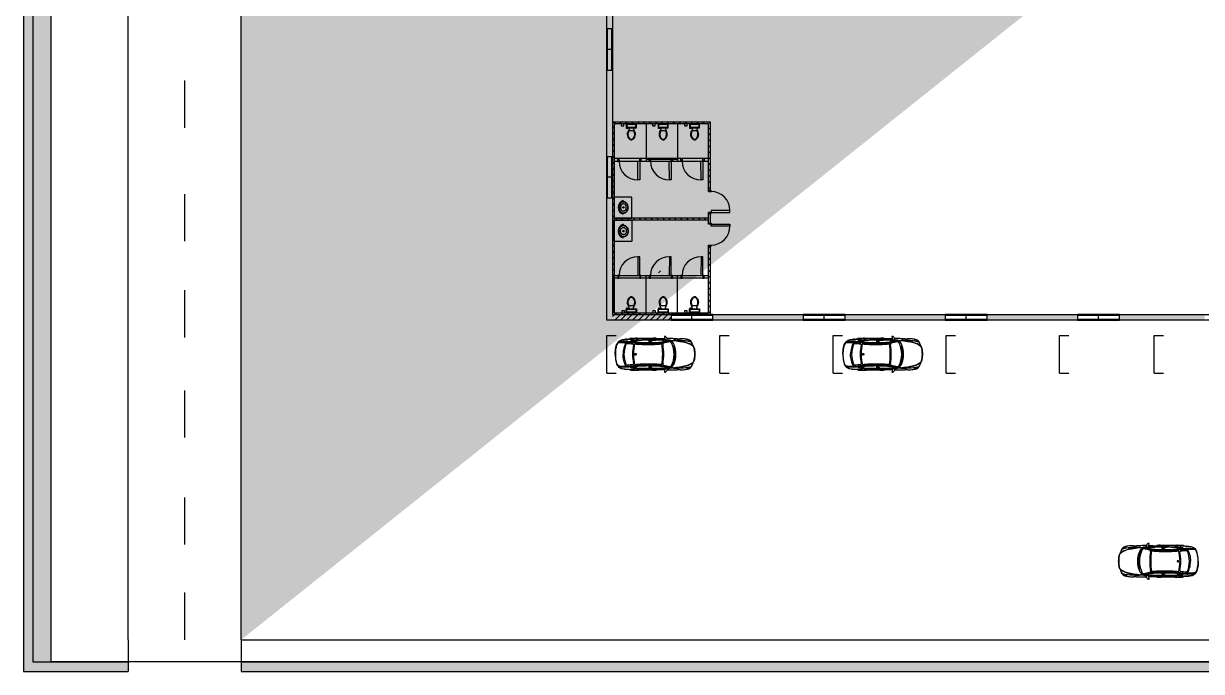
# Model space of a CAD drawing. Header units: millimetres. Extents: x -17739 to 130674, y -21116 to 94884.
# Drawn here: x -17739 to 44710, y -21116 to 13214 of the extents above; entities that cross this region are included whole.
import ezdxf

# ---------------------------------------------------------------- set-up
doc = ezdxf.new("R2010")
doc.units = ezdxf.units.MM
for name, color, linetype in [('Doors', 7, 'Continuous'), ('Hatches', 141, 'Continuous'), ('Windows', 150, 'Continuous')]:
    doc.layers.add(name, color=color, linetype=linetype)

# ---------------------------------------------------------------- blocks, each defined once
blk = doc.blocks.new('Window1')
at = {"layer": 'Windows'}
for p, q in [((0.665, 0.379), (-1.558, 0.379)), ((-1.558, 0.379), (-1.558, 0.079)), ((0.665, 0.329), (-1.558, 0.329)), ((-1.558, 0.129), (0.665, 0.129)), ((-1.558, 0.079), (0.665, 0.079)), ((-0.447, 0.079), (-0.447, 0.379)), ((0.665, 0.079), (0.665, 0.379))]:
    blk.add_line(p, q, dxfattribs=at)
blk = doc.blocks.new('car.dwg')
for p, q in [((16029, -3274), (15892, -3285)), ((16029, -3268), (16049, -3268)), ((16029, -3268), (16029, -3274)), ((16046, -3262), (16049, -3268)), ((16287, -3154), (16288, -3158)), ((16970, -3239), (16732, -3239)), ((16970, -3239), (16974, -3229)), ((16970, -3239), (17256, -3239)), ((17050, -3165), (17055, -3167)), ((17055, -3167), (17122, -3167)), ((17056, -3248), (17055, -3239)), ((17106, -3139), (17105, -3146)), ((17105, -3146), (17106, -3167)), ((17106, -3167), (17105, -3179)), ((17294, -3166), (17250, -3167)), ((17782, -3296), (17794, -3257)), ((17794, -3257), (17798, -3249)), ((17798, -3249), (17801, -3244)), ((17801, -3244), (17800, -3238)), ((17801, -3244), (17803, -3250)), ((17897, -3241), (17900, -3247)), ((17900, -3247), (18032, -3253)), ((17900, -3247), (17908, -3264)), ((17908, -3264), (17903, -3269)), ((16180, -3343), (16197, -3356)), ((16875, -3388), (16880, -3375)), ((17585, -3418), (17584, -3411)), ((18252, -3588), (18257, -3585)), ((18257, -3585), (18266, -3585)), ((18220, -4511), (18201, -4571)), ((18201, -4571), (18213, -4575)), ((18213, -4575), (18231, -4514)), ((18223, -4511), (18220, -4511)), ((18229, -4493), (18223, -4511)), ((18229, -4512), (18223, -4511)), ((18233, -4496), (18229, -4512)), ((18231, -4514), (18229, -4512)), ((18263, -4294), (18268, -4294)), ((18268, -4294), (18278, -4298)), ((18288, -4254), (18281, -4255)), ((18297, -4254), (18288, -4254)), ((16029, -4786), (15892, -4775)), ((16029, -4792), (16029, -4786)), ((16029, -4792), (16049, -4792)), ((16046, -4798), (16049, -4792)), ((16180, -4717), (16197, -4704)), ((16287, -4906), (16288, -4902)), ((16970, -4821), (16732, -4821)), ((16875, -4672), (16880, -4685)), ((16970, -4821), (16974, -4831)), ((16970, -4821), (17256, -4821)), ((17050, -4895), (17055, -4893)), ((17056, -4812), (17055, -4821)), ((17055, -4893), (17122, -4893)), ((17106, -4893), (17105, -4881)), ((17105, -4915), (17106, -4893)), ((17106, -4922), (17105, -4915)), ((17294, -4895), (17250, -4893)), ((17585, -4642), (17584, -4649)), ((17782, -4764), (17794, -4803)), ((17794, -4803), (17798, -4812)), ((17798, -4812), (17801, -4817)), ((17801, -4817), (17800, -4822)), ((17801, -4817), (17803, -4810)), ((17897, -4819), (17900, -4813)), ((17900, -4813), (17908, -4796)), ((17900, -4813), (18032, -4807)), ((17908, -4796), (17903, -4791)), ((18147, -4707), (18150, -4709)), ((18150, -4709), (18155, -4710))]:
    blk.add_line(p, q)
for points in [[(14982, -4030, -0.042798), (15018, -3640, -0.030543), (15061, -3487, -0.062297), (15102, -3403, -0.036776), (15145, -3344, -0.090431), (15206, -3294, -0.068971), (15362, -3237, -0.031261), (15695, -3197, -0.012939), (15963, -3179), (16032, -3257), (15876, -3272)], [(15102, -3403), (15138, -3386, -0.025645), (15579, -3365, 0.116131), (15416, -4030, -14.662894)], [(14982, -4030, 0.042798), (15018, -4420, 0.030543), (15061, -4573, 0.062297), (15102, -4657, 0.036776), (15145, -4716, 0.090431), (15206, -4766, 0.068971), (15362, -4823, 0.031261), (15695, -4863, 0.012939), (15963, -4881), (16032, -4803), (15876, -4788)], [(15102, -4657), (15138, -4674, 0.025645), (15579, -4695, -0.116131), (15416, -4030, 14.662894)]]:
    blk.add_lwpolyline(points, format="xyb")
for points in [[(15876, -3272), (15885, -3276), (16046, -3262), (16032, -3257)], [(17125, -3159), (17250, -3159)], [(17585, -3418), (17590, -3450)], [(18295, -3894), (18296, -3958), (18305, -3957), (18301, -3894), (18295, -3894)], [(15876, -4788), (15885, -4784), (16046, -4798), (16032, -4803)], [(17125, -4901), (17250, -4901)], [(17585, -4642), (17590, -4610)]]:
    blk.add_lwpolyline(points)
for centre, radius, start, end in [((15270, -3348), 83.9, 88.31607, 141.2461), ((15456, -3683), 462, 99.81478, 115.09771), ((16294, -8260), 5115, 97.40392, 100.32328), ((14581, 2989), 6266, 279.68086, 281.2148), ((16013, -4598), 1456, 89.90555, 98.41793), ((15833, -3283), 4.82, 103.77447, 152.46622), ((15833, -3280), 4.5, 193.6971, 237.0408), ((16108, -2569), 766, 248.79082, 259.66151), ((15917, -3706), 436, 95.44412, 101.29529), ((16034, -2987), 330, 240.05569, 259.2624), ((16016, -3240), 81, 107.29499, 130.79459), ((16246, -6640), 3472, 91.27725, 94.66566), ((16950, -6264), 3246, 105.85372, 107.1715), ((16054, 937), 4079, 269.45172, 270.50009), ((15058, -5189), 2153, 59.20346, 63.18524), ((14481, -6325), 3422, 60.76105, 63.10272), ((16601, -9801), 6569, 90.94307, 94.9672), ((16080, -3169), 41.5, 162.70098, 187.01526), ((16052, -3161), 12, 114.72621, 156.3652), ((16594, -10710), 7469, 92.7089, 94.20938), ((16126, -3441), 301, 96.93874, 105.33324), ((15408, -4584), 1463, 57.96223, 64.0308), ((16713, -13137), 9887, 88.94499, 93.80717), ((16166, -3684), 547, 77.68221, 98.02162), ((16100, -3146), 7.8, 136.69772, 182.16681), ((16293, -3148), 201, 179.53431, 186.45793), ((16118, -3169), 12.1, 100.98743, 144.53051), ((16132, -3163), 23.6, 178.63613, 197.83033), ((16189, -3762), 609, 87.23378, 96.89736), ((13134, 253977), 257163, 270.676, 270.7024), ((16209, -3289), 135, 78.57041, 86.10547), ((16234, -3165), 8.58, 34.33351, 75.47258), ((16249, -3166), 9.24, 155.61618, 187.15737), ((16237, -3161), 4.62, 337.67252, 14.27799), ((16810, -17889), 14650, 90.30539, 92.22305), ((16280, -3156), 8.17, 14.45847, 65.63623), ((16240, -3158), 47.9, 348.73301, 359.7706), ((16617, -36740), 33584, 89.31988, 90.56183), ((17228, -57939), 54710, 90.26648, 90.77049), ((18203, -3948), 1482, 151.42511, 157.26845), ((19228, -4761), 2723, 146.02586, 149.42193), ((18526, -4731), 2095, 134.59451, 139.68669), ((18154, -4392), 1586, 133.83173, 140.12704), ((17068, -3237), 94.3, 123.73952, 175.36117), ((16412, -136470), 133242, 89.51274, 89.75822), ((17069, -7964), 4806, 90.22598, 90.63457), ((17062, -3158), 12.1, 124.72975, 179.10019), ((17096, -3162), 46, 175.47546, 190.11874), ((17058, -3166), 8.9, 203.77381, 263.10886), ((17125, -3373), 235, 95.29246, 107.42226), ((16146, -107215), 103971, 89.0917, 89.4986), ((17132, -2486), 694, 263.80439, 269.85972), ((17171, -3817), 682, 82.68006, 95.65894), ((17124, -3163), 3.2, 130.05589, 189.02638), ((17095, -3171), 27.3, 7.95699, 16.31466), ((17074, -3166), 47.4, 354.55295, 359.23118), ((17123, -3170), 1.53, 194.71843, 272.40226), ((17154, -3252), 97, 93.51538, 109.29856), ((17199, -2248), 927, 265.31509, 272.09238), ((17165, -1358), 1822, 268.91364, 273.14429), ((17196, -4238), 1084, 88.23873, 92.54502), ((17229, -3222), 67.8, 75.35957, 89.62047), ((17224, -3083), 91.8, 275.12447, 285.87416), ((17243, -3165), 8.71, 26.26105, 68.55821), ((17247, -3170), 2.7, 319.11419, 3.98926), ((17243, -3162), 8.13, 343.39208, 8.45662), ((17263, -3168), 13.1, 164.59685, 187.07761), ((17299, -31443), 28204, 88.97891, 90.08696), ((17235, -3307), 168, 70.54212, 82.03389), ((17250, -2962), 215, 273.94946, 280.52827), ((17287, -3155), 6.66, 8.34328, 60.36866), ((17288, -3168), 5.95, 286.63635, 344.07336), ((17235, -3161), 58.9, 1.75682, 6.59383), ((17030, 204581), 207740, 270.07275, 270.19998), ((17249, -3162), 45.6, 349.91791, 3.80125), ((15824, 7053), 10533, 279.01416, 280.98012), ((17962, 12506), 15745, 268.48014, 269.41048), ((18995, -8821), 5606, 99.31358, 104.22018), ((19246, -10332), 7154, 99.53854, 102.79717), ((17745, -3050), 19.7, 144.75424, 186.93752), ((17868, -3041), 142, 184.72056, 197.68312), ((17760, -3197), 162, 90.97179, 101.0991), ((18765, -2797), 1072, 195.50988, 199.64811), ((18355, -2964), 630, 197.84381, 203.78238), ((17761, -3119), 83.8, 61.88438, 92.36613), ((21174, -20693), 17718, 100.36714, 101.079), ((17811, -3205), 34.9, 202.67528, 234.11494), ((17093, 794), 4143, 279.59078, 281.26903), ((17932, -3333), 153, 147.24231, 163.99534), ((17797, -3224), 11, 235.99098, 275.81573), ((17810, -3039), 197, 266.2688, 284.30346), ((17794, -3239), 6.48, 10.41568, 32.58381), ((17748, -3145), 113, 41.72131, 62.28789), ((17826, -3169), 84.3, 254.77737, 319.48917), ((17524, -1263), 2046, 278.59686, 283.63219), ((17678, -3219), 214, 25.29595, 43.7668), ((17845, -3183), 48.6, 286.96388, 319.46063), ((17685, -3216), 207, 11.37649, 25.5979), ((17858, -3194), 31.3, 319.18738, 349.24295), ((17951, -30332), 27174, 89.48958, 90.1419), ((17719, -3309), 191, 20.92278, 30.38556), ((17762, -3194), 127, 357.13494, 8.17289), ((17478, -14922), 11689, 87.20613, 87.94326), ((18197, 2968), 6226, 267.27911, 268.04565), ((17508, -902), 2400, 279.45376, 281.45226), ((17943, -3005), 264, 279.30149, 293.27856), ((17904, -3691), 442, 65.51829, 76.60553), ((17836, -5667), 2414, 81.84179, 85.81858), ((19174, 5406), 8726, 262.58223, 263.69412), ((17830, -3701), 486, 24.21425, 58.00065), ((16906, -1200), 2436, 299.91514, 301.48756), ((18140, -3065), 216, 280.20882, 294.75652), ((17506, -10086), 6841, 80.81761, 84.35942), ((18168, -8329), 5170, 86.99867, 89.72232), ((17436, -12002), 8769, 81.83792, 84.90105), ((18293, -3456), 205, 93.70775, 107.67483), ((18307, -7227), 3975, 86.66299, 90.38939), ((18494, -1439), 1727, 268.14148, 273.52669), ((18136, -11191), 7942, 84.45294, 87.09711), ((18672, -4802), 1640, 83.89794, 92.4913), ((18794, -3822), 653, 73.55423, 85.4181), ((18722, -5009), 1733, 73.25521, 83.99309), ((18839, -3491), 323, 55.72452, 68.60042), ((18719, -4896), 1720, 78.93011, 81.2861), ((18756, -4079), 891, 70.29784, 75.17939), ((18965, -3437), 221, 73.75675, 85.11727), ((18823, -3927), 731, 66.20067, 73.79146), ((18957, -3605), 407, 62.1217, 76.96097), ((18903, -3655), 442, 52.32562, 69.75111), ((19009, -3496), 262, 55.33247, 65.47363), ((19059, -3421), 197, 44.26674, 63.33487), ((19138, -3305), 30.9, 7.16447, 49.71299), ((18831, -3601), 487, 28.1254, 40.79415), ((17004, -4042), 2016, 170.24796, 179.65997), ((15966, -3849), 960, 157.33388, 171.10197), ((15505, -3676), 467, 141.67888, 155.13092), ((15256, -3524), 181, 103.03942, 130.52471), ((15505, -4896), 1576, 90.54866, 100.62309), ((17465, -4112), 1995, 161.32961, 177.65291), ((15562, -4600), 1282, 81.46439, 93.21489), ((15631, -3503), 63.3, 93.87721, 151.88878), ((15032, -11112), 7767, 82.2283, 85.96298), ((15355, -8576), 5143, 83.05831, 86.97208), ((9415, -55579), 52630, 82.67783, 83.08372), ((19299, -4155), 3354, 168.86475, 177.8622), ((16500, -466), 2906, 259.48872, 265.56185), ((16508, -494), 2868, 259.23062, 264.83141), ((15975, -3503), 33, 352.88731, 88.04096), ((18697, -4087), 2699, 165.62196, 178.78687), ((16575, 859), 4336, 263.37491, 268.74183), ((16681, 2056), 5505, 263.76588, 269.43247), ((16766, 2271), 5686, 263.5016, 269.01611), ((16812, 2997), 6372, 264.93623, 269.13573), ((16748, 1784), 5169, 264.75712, 269.33086), ((16866, 3706), 7193, 266.92603, 275.78199), ((16902, 2796), 6252, 267.47374, 276.27702), ((16874, 4437), 7854, 268.49605, 272.46357), ((16911, 3240), 6629, 268.06433, 274.0145), ((16905, 9081), 12456, 269.12883, 271.08551), ((17070, -57), 3318, 271.2301, 276.999), ((17114, -690), 2721, 272.05931, 281.59567), ((16988, 155), 3548, 276.27521, 282.73325), ((17597, -3409), 13.7, 132.63256, 188.89654), ((17640, -3478), 94.2, 103.44474, 123.16216), ((13857, -4021), 3777, 359.85794, 8.69177), ((17767, -3477), 119, 159.09206, 191.37336), ((14436, -4005), 3254, 359.56192, 8.92754), ((17692, -3457), 43.1, 100.50913, 148.49008), ((19702, -12686), 9489, 100.09738, 102.27695), ((18053, -3414), 71.3, 40.24278, 101.97513), ((16861, -4025), 1410, 359.81017, 27.79648), ((14433, -4088), 3852, 357.52211, 7.46646), ((15033, -4072), 3260, 356.7894, 8.5777), ((15454, -4050), 2851, 4.54632, 9.38062), ((17083, -4004), 1292, 358.84035, 22.89349), ((17088, -3722), 1212, 354.54661, 9.24972), ((17487, -3878), 809, 358.88813, 2.91286), ((16917, -3706), 1388, 354.46238, 5.89099), ((17809, -3879), 491, 358.28262, 4.60121), ((17942, -7440), 4161, 76.28662, 80.92546), ((18433, -5099), 1795, 69.20924, 82.03328), ((18634, -4583), 1221, 61.6022, 76.07607), ((18777, -4196), 829, 45.96047, 69.3368), ((19014, -3526), 273, 40.36886, 54.25726), ((18900, -4084), 655, 45.07461, 61.26516), ((18472, -3937), 953, 28.8458, 38.08558), ((19244, -3498), 125, 88.25785, 92.15748), ((19247, -3384), 11.7, 29.94709, 86.87726), ((19035, -3505), 256, 19.79503, 29.69578), ((18347, -3832), 1023, 20.2583, 26.70147), ((19273, -3419), 3.24, 283.49878, 7.46033), ((18280, -3939), 1126, 17.5056, 24.2266), ((19405, -3588), 53.2, 193.50259, 216.7603), ((19217, -3765), 205, 29.04643, 44.90203), ((17447, -4076), 1980, 1.33517, 12.84263), ((19172, -3778), 251, 9.87238, 26.72652), ((17547, -4067), 1902, 1.1061, 10.03951), ((17004, -4018), 2016, 180.34003, 189.75204), ((15966, -4211), 960, 188.89803, 202.66612), ((15505, -4384), 467, 204.86908, 218.32112), ((17465, -3948), 1995, 182.34709, 198.67039), ((15631, -4557), 63.3, 208.11122, 266.12279), ((15355, 516), 5143, 273.02792, 276.94169), ((19299, -3905), 3354, 182.1378, 191.13525), ((15975, -4557), 33, 271.95904, 7.11269), ((18697, -3973), 2699, 181.21313, 194.37804), ((16074, -4028), 11.2, 129.35853, 188.03669), ((16074, -4032), 11.2, 171.96331, 230.64147), ((16038, -5451), 1432, 86.47411, 88.84536), ((16038, -2609), 1432, 271.15464, 273.52589), ((16575, -8919), 4336, 91.25817, 96.62509), ((16165, -4025), 83.9, 162.74033, 176.96252), ((16165, -4035), 83.9, 183.03748, 197.25967), ((16012, -4816), 820, 79.35407, 84.89244), ((16012, -3244), 820, 275.10756, 280.64593), ((16090, -4028), 74.7, 358.32741, 13.38119), ((16090, -4032), 74.7, 346.61881, 1.67259), ((16866, -11767), 7193, 84.21801, 93.07397), ((16902, -10856), 6252, 83.72298, 92.52626), ((13857, -4039), 3777, 351.30823, 0.14206), ((17767, -4583), 119, 168.62664, 200.90794), ((14436, -4055), 3254, 351.07246, 0.43808), ((17830, -4360), 486, 301.99935, 335.78575), ((16861, -4035), 1410, 332.20352, 0.18983), ((15034, -3612), 3300, 340.60711, 348.06228), ((15139, -3629), 3199, 340.27042, 347.99848), ((16256, -3921), 2057, 337.44782, 341.52417), ((18170, -4390), 119, 299.6698, 315.99851), ((16256, -3921), 2057, 343.90757, 349.44006), ((18155, -4376), 143, 303.03811, 316.3783), ((16518, -3736), 1887, 337.02234, 349.70309), ((16702, -3771), 1709, 335.67206, 348.05534), ((17083, -4056), 1292, 337.10651, 1.15965), ((15454, -4050), 2851, 355.89366, 1.86014), ((18634, -3477), 1221, 283.92393, 298.3978), ((18777, -3864), 829, 290.6632, 314.03953), ((18900, -3976), 655, 298.73484, 314.92539), ((18472, -4123), 953, 321.91442, 331.1542), ((18347, -4229), 1023, 333.29853, 339.7417), ((18280, -4121), 1126, 335.7734, 342.4944), ((19405, -4472), 53.2, 143.2397, 166.49741), ((19217, -4295), 205, 315.09797, 330.95357), ((17447, -3984), 1980, 347.15737, 358.66483), ((19172, -4282), 251, 333.27348, 350.12762), ((17547, -3993), 1902, 349.96049, 358.8939), ((15256, -4537), 181, 229.47529, 256.96058), ((15270, -4712), 83.9, 218.7539, 271.68393), ((15505, -3164), 1576, 259.37691, 269.45134), ((15456, -4377), 462, 244.90229, 260.18522), ((16294, 200), 5115, 259.67672, 262.59608), ((15562, -3460), 1282, 266.78511, 278.53561), ((15032, 3052), 7767, 274.03702, 277.7717), ((14581, -11049), 6266, 78.7852, 80.31914), ((9415, 47519), 52630, 276.91628, 277.32217), ((16013, -3462), 1456, 261.58207, 270.09445), ((15833, -4780), 4.5, 122.9592, 166.3029), ((15833, -4777), 4.82, 207.53378, 256.22553), ((16108, -5491), 766, 100.33849, 111.20918), ((15917, -4354), 436, 258.70471, 264.55588), ((16034, -5073), 330, 100.7376, 119.94431), ((16016, -4820), 81, 229.20541, 252.70501), ((16246, -1421), 3472, 265.33434, 268.72275), ((16500, -7594), 2906, 94.43815, 100.51128), ((16508, -7566), 2868, 95.16859, 100.76938), ((16950, -1796), 3246, 252.8285, 254.14628), ((16054, -8997), 4079, 89.49991, 90.54828), ((15058, -2871), 2153, 296.81476, 300.79654), ((14481, -1735), 3422, 296.89728, 299.23895), ((16601, 1741), 6569, 265.0328, 269.05693), ((16080, -4892), 41.5, 172.98474, 197.29902), ((16052, -4899), 12, 203.6348, 245.27379), ((16594, 2650), 7469, 265.79062, 267.2911), ((16126, -4619), 301, 254.66676, 263.06126), ((15408, -3476), 1463, 295.9692, 302.03777), ((16713, 5076), 9887, 266.19283, 271.05501), ((16681, -10116), 5505, 90.56753, 96.23412), ((16166, -4377), 547, 261.97838, 282.31779), ((16293, -4912), 201, 173.54207, 180.46569), ((16100, -4914), 7.8, 177.83319, 223.30228), ((16132, -4897), 23.6, 162.16967, 181.36387), ((16118, -4891), 12.1, 215.46949, 259.01257), ((16189, -4298), 609, 263.10264, 272.76622), ((16766, -10331), 5686, 90.98389, 96.4984), ((13134, -262037), 257163, 89.2976, 89.324), ((16209, -4771), 135, 273.89453, 281.42959), ((16234, -4896), 8.58, 284.52742, 325.66649), ((16249, -4894), 9.24, 172.84263, 204.38382), ((16810, 9829), 14650, 267.77695, 269.69461), ((16237, -4899), 4.62, 345.72201, 22.32748), ((16812, -11057), 6372, 90.86427, 95.06377), ((16748, -9844), 5169, 90.66914, 95.24288), ((16280, -4904), 8.17, 294.36377, 345.54153), ((16240, -4903), 47.9, 0.2294, 11.26699), ((16617, 28680), 33584, 269.43817, 270.68012), ((17228, 49879), 54710, 269.22951, 269.73352), ((16874, -12497), 7854, 87.53643, 91.50395), ((16911, -11301), 6629, 85.9855, 91.93567), ((16905, -17141), 12456, 88.91449, 90.87117), ((18203, -4112), 1482, 202.73155, 208.57489), ((19228, -3300), 2723, 210.57807, 213.97414), ((18526, -3329), 2095, 220.31331, 225.40549), ((18154, -3668), 1586, 219.87296, 226.16827), ((16412, 128410), 133242, 270.24178, 270.48726), ((17068, -4823), 94.3, 184.63883, 236.26048), ((17069, -96), 4806, 269.36543, 269.77402), ((17058, -4894), 8.9, 96.89114, 156.22619), ((17096, -4898), 46, 169.88126, 184.52454), ((17062, -4902), 12.1, 180.89981, 235.27025), ((17125, -4687), 235, 252.57774, 264.70754), ((16146, 99155), 103971, 270.5014, 270.9083), ((17132, -5574), 694, 90.14028, 96.19561), ((17171, -4243), 682, 264.34106, 277.31994), ((17123, -4890), 1.53, 87.59774, 165.28157), ((17074, -4894), 47.4, 0.76882, 5.44705), ((17095, -4889), 27.3, 343.68534, 352.04301), ((17124, -4898), 3.2, 170.97362, 229.94411), ((17154, -4808), 97, 250.70144, 266.48462), ((17199, -5813), 927, 87.90762, 94.68491), ((17165, -6703), 1822, 86.85571, 91.08636), ((17070, -8004), 3318, 83.001, 88.7699), ((17196, -3822), 1084, 267.45498, 271.76127), ((17114, -7370), 2721, 78.40433, 87.94069), ((17229, -4838), 67.8, 270.37953, 284.64043), ((17224, -4977), 91.8, 74.12584, 84.87553), ((17243, -4896), 8.71, 291.44179, 333.73895), ((17247, -4891), 2.7, 356.01074, 40.88581), ((17263, -4892), 13.1, 172.92239, 195.40315), ((17243, -4898), 8.13, 351.54338, 16.60792), ((17299, 23383), 28204, 269.91304, 271.02109), ((17235, -4753), 168, 277.96611, 289.45788), ((17250, -5098), 215, 79.47173, 86.05054), ((17288, -4892), 5.95, 15.92664, 73.36365), ((17287, -4905), 6.66, 299.63134, 351.65672), ((17249, -4898), 45.6, 356.19875, 10.08209), ((17235, -4900), 58.9, 353.40617, 358.24318), ((17030, -212641), 207740, 89.80002, 89.92725), ((16988, -8215), 3548, 77.26675, 83.72479), ((15824, -15113), 10533, 79.01988, 80.98584), ((17962, -20566), 15745, 90.58952, 91.51986), ((17597, -4651), 13.7, 171.10346, 227.36744), ((17640, -4582), 94.2, 236.83784, 256.55526), ((18995, 761), 5606, 255.77982, 260.68642), ((17692, -4603), 43.1, 211.50992, 259.49087), ((19246, 2272), 7154, 257.20283, 260.46146), ((19702, 4626), 9489, 257.72305, 259.90262), ((17868, -5020), 142, 162.31688, 175.27944), ((17745, -5010), 19.7, 173.06248, 215.24576), ((17760, -4863), 162, 258.9009, 269.02821), ((18765, -5263), 1072, 160.35189, 164.49012), ((18355, -5096), 630, 156.21762, 162.15619), ((17761, -4941), 83.8, 267.63387, 298.11562), ((21174, 12633), 17718, 258.921, 259.63286), ((17811, -4855), 34.9, 125.88506, 157.32472), ((17093, -8854), 4143, 78.73097, 80.40922), ((17932, -4727), 153, 196.00466, 212.75769), ((17797, -4836), 11, 84.18427, 124.00902), ((17810, -5021), 197, 75.69654, 93.7312), ((17794, -4821), 6.48, 327.41619, 349.58432), ((17748, -4915), 113, 297.71211, 318.27869), ((17826, -4892), 84.3, 40.51083, 105.22263), ((17524, -6797), 2046, 76.36781, 81.40314), ((17678, -4842), 214, 316.2332, 334.70405), ((17845, -4877), 48.6, 40.53937, 73.03612), ((17685, -4844), 207, 334.4021, 348.62351), ((17858, -4866), 31.3, 10.75705, 40.81262), ((17951, 22272), 27174, 269.8581, 270.51042), ((17719, -4751), 191, 329.61444, 339.07722), ((17762, -4866), 127, 351.82711, 2.86506), ((17478, 6862), 11689, 272.05674, 272.79387), ((18197, -11028), 6226, 91.95435, 92.72089), ((17508, -7158), 2400, 78.54774, 80.54624), ((17943, -5055), 264, 66.72144, 80.69851), ((17904, -4369), 442, 283.39447, 294.48171), ((17836, -2393), 2414, 274.18142, 278.15821), ((18053, -4646), 71.3, 258.02487, 319.75722), ((19174, -13466), 8726, 96.30588, 97.41777), ((16906, -6860), 2436, 58.51244, 60.08486), ((17506, 2025), 6841, 275.64058, 279.18239), ((18140, -4996), 216, 65.24348, 79.79118), ((18168, 269), 5170, 270.27768, 273.00133), ((17436, 3941), 8769, 275.09895, 278.16208), ((18293, -4604), 205, 252.32517, 266.29225), ((18307, -833), 3975, 269.61061, 273.33701), ((18494, -6621), 1727, 86.47331, 91.85852), ((18136, 3130), 7942, 272.90289, 275.54706), ((17942, -620), 4161, 279.07454, 283.71338), ((18672, -3258), 1640, 267.5087, 276.10206), ((18433, -2961), 1795, 277.96672, 290.79076), ((18794, -4238), 653, 274.5819, 286.44577), ((18722, -3051), 1733, 276.00691, 286.74479), ((18839, -4569), 323, 291.39958, 304.27548), ((18719, -3164), 1720, 278.7139, 281.06989), ((18756, -3981), 891, 284.82061, 289.70216), ((18965, -4623), 221, 274.88273, 286.24325), ((18823, -4133), 731, 286.20854, 293.79933), ((18957, -4455), 407, 283.03903, 297.8783), ((18903, -4406), 442, 290.24889, 307.67438), ((19009, -4564), 262, 294.52637, 304.66753), ((19059, -4640), 197, 296.66513, 315.73326), ((19138, -4755), 30.9, 310.28701, 352.83553), ((19014, -4534), 273, 305.74274, 319.63114), ((18831, -4459), 487, 319.20585, 331.8746), ((19244, -4562), 125, 267.84252, 271.74215), ((19247, -4676), 11.7, 273.12274, 330.05291), ((19035, -4555), 256, 330.30422, 340.20497), ((19273, -4641), 3.24, 352.53967, 76.50122)]:
    blk.add_arc(centre, radius, start, end)

msp = doc.modelspace()

# ---------------------------------------------------------------- hatches: boundary and pattern name
h = msp.add_hatch()
h.set_pattern_fill('ZIGZAG', color=4, scale=100)
h.set_pattern_definition([(0, (-27645.86, -20808.2), (317.5, 317.5), [317.5, -317.5]), (90, (-27328.36, -20808.2), (-317.5, 317.5), [317.5, -317.5])])
h.paths.add_polyline_path([(118945, -21116), (118945, -20616), (-6197, -20616), (-6197, -21116)])
h.paths.add_polyline_path([(124945, -20616), (124945, -21116), (130674, -21116), (130674, 94884), (-17739, 94884), (-17739, -21116), (-12197, -21116), (-12197, -20616), (-17241, -20616), (-17241, 94384), (130174, 94384), (130174, -20616)])
at = {"true_color": 0x58ba48}
h = msp.add_hatch(dxfattribs=at)
h.set_pattern_fill('GOST_GLASS', color=85, scale=50)
h.set_pattern_definition([(45, (-27645.86, -20808.2), (424.26407, 0), [250, -350]), (45, (-27539.8, -20808.2), (424.26407, 0), [100, -500]), (45, (-27645.86, -20702.13), (424.26407, 0), [100, -500])])
h.paths.add_polyline_path([(-16279, 93409), (128973, 93409), (128973, -20616), (130174, -20616), (130174, 94384), (-17241, 94384), (-17241, -20616), (-16279, -20616)])
h = msp.add_hatch()
h.set_pattern_fill('GRAVEL', color=256)
h.set_pattern_definition([(228.0127875, (-27627.5733, -20782.793), (-203.200000016, -228.599999986), [3.4172144, -338.3048364]), (184.969741, (-27629.8593, -20785.333), (304.7999998794, 25.400001447), [5.8640472, -580.540489]), (132.5104471, (-27635.7013, -20785.841), (254.000000107, -279.399999902), [4.1348152, -409.347228]), (267.273689, (-27645.6073, -20792.191), (25.400000053, 507.999999997), [5.3400452, -528.6643743]), (292.8336542, (-27645.8613, -20797.525), (-127.000000011, 304.7999999956), [5.236337, -518.3980775]), (357.273689, (-27643.8293, -20802.351), (-507.999999997, 25.400000053), [5.3400452, -528.6643743]), (37.69424047, (-27638.4953, -20802.605), (-330.1999999854, -254.000000019), [7.0619366, -699.131153]), (72.2553284, (-27632.9073, -20798.287), (177.800000048, 558.799999985), [6.6671952, -660.052566]), (121.4295656, (-27630.8753, -20791.937), (-203.200000029, 330.199999982), [5.35813, -530.455457]), (175.2363583, (-27633.6693, -20787.365), (279.399999996, -25.400000044), [6.1171328, -299.7393695]), (222.3974378, (-27639.7653, -20786.857), (-304.7999999902, -279.4000000106), [7.9107792, -783.167725]), (138.8140748, (-27620.4613, -20792.445), (-177.79999999, 152.400000012), [2.7000454, -267.3056582]), (171.4692344, (-27622.4933, -20790.667), (330.200000009, -50.799999942), [5.1368198, -508.54639]), (225, (-27627.573, -20789.905), (-4e-15, -25.4), [3.5920934, -32.328931]), (203.1985905, (-27629.3513, -20786.857), (127.000000003, 50.79999999), [1.9344132, -191.5062237]), (291.8014095, (-27631.1293, -20787.619), (-25.4, 76.2), [2.7356562, -134.04753]), (30.9637565, (-27630.1133, -20790.159), (76.2, 50.8), [4.4431966, -143.6629815]), (161.565051, (-27626.303, -20787.873), (50.8, -25.4), [3.2128714, -77.108981]), (16.3895403, (-27645.8613, -20787.619), (254, 76.2), [4.50088, -445.5882667]), (70.3461759, (-27641.5433, -20786.349), (-101.60000001, -279.399999997), [3.7759894, -373.8221568]), (293.1985905, (-27626.3033, -20782.793), (-50.79999999, 127.000000004), [3.868801, -189.571836]), (343.6104597, (-27624.7793, -20786.349), (-254.000000005, 76.199999982), [4.50088, -445.5882667]), (339.4439548, (-27645.8613, -20803.367), (-127, 50.8), [4.340352, -212.677343]), (294.7751406, (-27641.7973, -20804.891), (-127.000000151, 279.399999931), [3.6367212, -360.0359338]), (66.8014095, (-27626.0493, -20808.193), (50.79999999, 127.000000003), [3.868801, -189.571836]), (17.3540246, (-27624.5253, -20804.637), (-330.199999993, -101.600000021), [4.2578274, -421.5237598]), (69.4439548, (-27638.4953, -20808.193), (-50.8, -127), [2.170176, -214.847519]), (101.3099325, (-27627.5733, -20808.193), (-25.4, 101.6), [1.295146, -128.2199496]), (165.9637565, (-27627.827, -20806.923), (76.2, -25.4), [5.236337, -99.490546]), (186.009006, (-27632.9073, -20805.653), (253.999999999, 25.400000013), [4.85267, -480.4136486]), (303.6900675, (-27630.113, -20792.445), (-25.4, 50.8), [3.6632388, -87.9177636]), (353.1572266, (-27628.0813, -20795.493), (431.8000000027, -50.7999999774), [6.3955676, -633.1600907]), (60.9453959, (-27621.7313, -20796.255), (-101.600000003, -177.8), [2.6150824, -258.893923]), (90, (-27620.46, -20793.97), (-25.4, 25.4), [1.524, -23.876]), (120.2564372, (-27633.4153, -20804.891), (101.599999988, -177.800000007), [3.5286696, -349.3394077]), (48.0127875, (-27635.1933, -20801.843), (203.200000017, 228.599999985), [6.8344288, -334.887622]), (0, (-27630.62, -20796.763), (25.4, 25.4), [6.604, -18.796]), (325.3048465, (-27624.0173, -20796.763), (254.000000096, -177.799999863), [4.0160956, -397.5931672]), (254.054604, (-27620.7153, -20799.049), (-25.4, -101.6), [3.6982908, -181.2165004]), (207.64597536, (-27621.7313, -20802.605), (-482.600000018, -253.999999966), [6.021451, -596.1246442]), (175.42607874, (-27627.0653, -20805.399), (-330.2, 25.4), [6.3702946, -630.6584646])])
edge = h.paths.add_edge_path()
edge.add_line((-6197, -19436), (-6197, 76756))
edge.add_arc((-4197, 76756), 2000, 90, 180)
edge.add_line((-4197, 78756), (116945, 78756))
at = {"layer": 'Hatches'}
h = msp.add_hatch(color=256, dxfattribs=at)
h.dxf.hatch_style = 1
h.paths.add_polyline_path([(13477, 44452), (13177, 44452), (13177, 39134), (13477, 39134)])
h.paths.add_polyline_path([(13477, 34634), (13177, 34634), (13177, 33699), (13477, 33699)])
h.paths.add_polyline_path([(13477, 30704), (13177, 30704), (13177, 26687), (13477, 26687)])
h.paths.add_polyline_path([(13477, 3955), (13177, 3955), (13177, -2505), (13477, -2505), (16588, -2505), (16588, -2206), (13477, -2206)])
h.paths.add_polyline_path([(13477, 10732), (13177, 10732), (13177, 6179), (13477, 6179)])
h.paths.add_polyline_path([(13477, 17744), (13177, 17744), (13177, 12956), (13477, 12956)])
h.paths.add_polyline_path([(13477, 24464), (13177, 24464), (13177, 19968), (13477, 19968)])
h.paths.add_polyline_path([(13477, 51465), (13177, 51465), (13177, 46676), (13477, 46676)])
h.paths.add_polyline_path([(13477, 58993), (13177, 58993), (13177, 53688), (13477, 53688)])
h.paths.add_polyline_path([(13477, 66006), (13177, 66006), (13177, 61217), (13477, 61217)])
h = msp.add_hatch(dxfattribs=at)
h.set_pattern_fill('ANSI31', color=256, scale=70)
h.set_pattern_definition([(45, (-27645.86, -20808.2), (-157.1545, 157.1545), [])])
h.paths.add_polyline_path([(16588, -2505), (16588, -2205), (13477, -2206), (13477, -2506)])
h = msp.add_hatch(color=256, dxfattribs=at)
h.dxf.hatch_style = 1
h.paths.add_polyline_path([(18812, -2206), (18812, -2506), (23601, -2506), (23601, -2206)])
h.paths.add_polyline_path([(25824, -2206), (25824, -2506), (31129, -2506), (31129, -2206)])
h.paths.add_polyline_path([(33353, -2206), (33353, -2506), (38142, -2506), (38142, -2206)])
h.paths.add_polyline_path([(44878, -2506), (44878, -2206), (40365, -2206), (40365, -2506)])
h.paths.add_polyline_path([(47101, -2206), (47101, -2506), (51118, -2506), (51118, -2206)])
h.paths.add_polyline_path([(58130, -2506), (58130, -2206), (54113, -2206), (54113, -2506)])
h.paths.add_polyline_path([(60354, -2206), (60354, -2506), (64850, -2506), (64850, -2206)])
h.paths.add_polyline_path([(71862, -2506), (71862, -2206), (67073, -2206), (67073, -2506)])
h.paths.add_polyline_path([(78639, -2506), (78639, -2206), (74085, -2206), (74085, -2506)])
h.paths.add_polyline_path([(85651, -2506), (85651, -2206), (80862, -2206), (80862, -2506)])
h.paths.add_polyline_path([(92384, -2506), (92384, -2206), (87875, -2206), (87875, -2506)])
h.paths.add_polyline_path([(94607, -2206), (94607, -2506), (99396, -2505), (99396, -2205)])
h.paths.add_polyline_path([(105007, -2505), (105005, -2205), (101620, -2205), (101620, -2505)])

# ---------------------------------------------------------------- linework, layer by layer
for p, q in [((-12197, -19436), (-12197, 82756)), ((-6197, -19436), (-6197, 76756)), ((-9197, 7694), (-9197, 10194)), ((18677, 7994), (13477, 7994)), ((13477, 7994), (13477, -2206)), ((18577, 7894), (13577, 7894)), ((13577, 7894), (13577, -2106)), ((13577, 7894), (13577, 5919)), ((14230, 7678), (14281, 7678)), ((14230, 7653), (14230, 7678)), ((14306, 7653), (14230, 7653)), ((14281, 7678), (14281, 7691)), ((14306, 7691), (14306, 7653)), ((14382, 7691), (14332, 7538)), ((14586, 7538), (14382, 7538)), ((14586, 7691), (14636, 7538)), ((14725, 7742), (14725, 7843)), ((15265, 7894), (15265, 5919)), ((15918, 7678), (15969, 7678)), ((15918, 7653), (15918, 7678)), ((15995, 7653), (15918, 7653)), ((15969, 7678), (15969, 7691)), ((15995, 7691), (15995, 7653)), ((16071, 7691), (16020, 7538)), ((16274, 7538), (16071, 7538)), ((16274, 7691), (16325, 7538)), ((16414, 7742), (16414, 7843)), ((16930, 7894), (16930, 5919)), ((17583, 7678), (17633, 7678)), ((17583, 7653), (17583, 7678)), ((17659, 7653), (17583, 7653)), ((17633, 7678), (17633, 7691)), ((17659, 7691), (17659, 7653)), ((17735, 7691), (17684, 7538)), ((17938, 7538), (17735, 7538)), ((17938, 7691), (17989, 7538)), ((18078, 7742), (18078, 7843)), ((18577, 4311), (18577, 7894)), ((18677, 4377), (18677, 7994)), ((18577, 6066), (13577, 6066)), ((13577, 5919), (15265, 5919)), ((15265, 6023), (16930, 6023)), ((15265, 5919), (16930, 5919)), ((16930, 5919), (18577, 5931)), ((-9197, 1680), (-9197, 4180)), ((14059, 3836), (14059, 3780)), ((14088, 3469), (14037, 3469)), ((14052, 3108), (14052, 3158)), ((14062, 3494), (14062, 3443)), ((18577, 2577), (18577, 3211)), ((18677, 2642), (18677, 3146)), ((18577, 2894), (13577, 2894)), ((18577, 2794), (13577, 2794)), ((14052, 2580), (14052, 2530)), ((14088, 2219), (14037, 2219)), ((14059, 1852), (14059, 1908)), ((14062, 2194), (14062, 2245)), ((18577, -2106), (18577, 1477)), ((18677, -2206), (18677, 1411)), ((13577, -2106), (13577, -131)), ((13577, -131), (15265, -131)), ((18577, -278), (13577, -278)), ((15265, -2106), (15265, -131)), ((15265, -131), (16930, -131)), ((16930, -2106), (16930, -131)), ((16930, -131), (18577, -143)), ((-9197, -3416), (-9197, -916)), ((14306, -1865), (14230, -1865)), ((14230, -1865), (14230, -1890)), ((14306, -1903), (14306, -1865)), ((14382, -1903), (14332, -1750)), ((14586, -1750), (14382, -1750)), ((14586, -1903), (14636, -1750)), ((15995, -1865), (15918, -1865)), ((15918, -1865), (15918, -1890)), ((15995, -1903), (15995, -1865)), ((16071, -1903), (16020, -1750)), ((16274, -1750), (16071, -1750)), ((16274, -1903), (16325, -1750)), ((17659, -1865), (17583, -1865)), ((17583, -1865), (17583, -1890)), ((17659, -1903), (17659, -1865)), ((17735, -1903), (17684, -1750)), ((17938, -1750), (17735, -1750)), ((17938, -1903), (17989, -1750)), ((13477, -2206), (18677, -2206)), ((13577, -2106), (18577, -2106)), ((14230, -1890), (14281, -1890)), ((14281, -1890), (14281, -1903)), ((14725, -1954), (14725, -2055)), ((15918, -1890), (15969, -1890)), ((15969, -1890), (15969, -1903)), ((16414, -1954), (16414, -2055)), ((17583, -1890), (17633, -1890)), ((17633, -1890), (17633, -1903)), ((18078, -1954), (18078, -2055)), ((13177, -5309), (13177, -3309)), ((13177, -3309), (13677, -3309)), ((19177, -5309), (19177, -3309)), ((19177, -3309), (19677, -3309)), ((25177, -5309), (25177, -3309)), ((25177, -3309), (25677, -3309)), ((31177, -5309), (31177, -3309)), ((31177, -3309), (31677, -3309)), ((37177, -5309), (37177, -3309)), ((37177, -3309), (37677, -3309)), ((42202, -5309), (42202, -3309)), ((42202, -3309), (42702, -3309)), ((13177, -5309), (13677, -5309)), ((19177, -5309), (19677, -5309)), ((25177, -5309), (25677, -5309)), ((31177, -5309), (31677, -5309)), ((37177, -5309), (37677, -5309)), ((42202, -5309), (42702, -5309)), ((-9197, -8722), (-9197, -6222)), ((-9197, -14396), (-9197, -11896)), ((-9197, -19436), (-9197, -16936)), ((-12197, -19436), (-12197, -20616)), ((-6197, -19436), (118945, -19436)), ((-6197, -19436), (-6197, -20616)), ((-12197, -20616), (-12197, -21116)), ((-6197, -20616), (-6197, -21116)), ((-6197, -20616), (118945, -20616))]:
    msp.add_line(p, q)
for points in [[(124945, -21116), (130674, -21116), (130674, 94884), (-17739, 94884), (-17739, -21116), (-12197, -21116)], [(124945, -20616), (130174, -20616), (130174, 94384), (-17241, 94384), (-17241, -20616), (-12197, -20616)], [(118945, -20616), (-16279, -20616), (-16279, 93409), (128973, 93409), (128973, -20616), (124945, -20616)], [(13477, -2505), (13177, -2505), (13177, 34634)], [(13477, 34634), (13477, -2206)], [(14243, 7843), (14243, 7742)], [(14700, 7869), (14268, 7869)], [(14268, 7716), (14700, 7716)], [(15931, 7843), (15931, 7742)], [(16388, 7869), (15956, 7869)], [(15956, 7716), (16388, 7716)], [(17595, 7843), (17595, 7742)], [(18052, 7869), (17621, 7869)], [(17621, 7716), (18052, 7716)], [(13477, -2206), (105005, -2205), (105007, -2505), (13477, -2506), (13477, -2505)], [(14243, -2055), (14243, -1954)], [(14268, -1928), (14700, -1928)], [(14700, -2081), (14268, -2081)], [(15931, -2055), (15931, -1954)], [(15956, -1928), (16388, -1928)], [(16388, -2081), (15956, -2081)], [(17595, -2055), (17595, -1954)], [(17621, -1928), (18052, -1928)], [(18052, -2081), (17621, -2081)], [(-6197, -20616), (118945, -20616)], [(-6197, -21116), (118945, -21116)]]:
    msp.add_lwpolyline(points)
for points in [[(14090, 7894), (13950, 7894), (13950, 7791), (14090, 7791)], [(14751, 7691), (14751, 7894), (14217, 7894), (14217, 7691)], [(15754, 7894), (15614, 7894), (15614, 7791), (15754, 7791)], [(16439, 7691), (16439, 7894), (15906, 7894), (15906, 7691)], [(17436, 7894), (17297, 7894), (17297, 7791), (17436, 7791)], [(17366, 7894), (17366, 7894), (17366, 7894), (17366, 7894)], [(18103, 7691), (18103, 7894), (17570, 7894), (17570, 7691)], [(14115, -2003), (13976, -2003), (13976, -2106), (14115, -2106)], [(14751, -1903), (14751, -2106), (14217, -2106), (14217, -1903)], [(15767, -2003), (15628, -2003), (15628, -2106), (15767, -2106)], [(16439, -1903), (16439, -2106), (15906, -2106), (15906, -1903)], [(17436, -2003), (17297, -2003), (17297, -2106), (17436, -2106)], [(18103, -1903), (18103, -2106), (17570, -2106), (17570, -1903)]]:
    msp.add_lwpolyline(points, close=True)
for points in [[(13577, 2894), (14468, 2894, 0.414214), (14518, 2944), (14518, 3969, 0.414214), (14468, 4019), (13577, 4019)], [(13577, 2794), (14468, 2794, -0.414214), (14518, 2744), (14518, 1719, -0.414214), (14468, 1669), (13577, 1669)]]:
    msp.add_lwpolyline(points, format="xyb", close=True)
at = {"linetype": 'Continuous'}
for points in [[(14072, 3780, 0.117634), (13977, 3760, 0.104469), (13889, 3694, 0.090016), (13832, 3598, 0.08192), (13808, 3477, 0.08192), (13824, 3355, 0.090016), (13875, 3255, 0.104469), (13958, 3184, 0.117634), (14052, 3158, 0.117634), (14148, 3178, 0.104469), (14235, 3243, 0.090016), (14293, 3340, 0.08192), (14317, 3461, 0.08192), (14300, 3583, 0.090016), (14249, 3683, 0.104469), (14166, 3754, 0.117634)], [(14066, 3755, 0.118622), (13980, 3736, 0.104678), (13901, 3674, 0.089562), (13850, 3584, 0.081185), (13830, 3472, 0.081185), (13847, 3360, 0.089562), (13895, 3268, 0.104678), (13972, 3204, 0.118622), (14058, 3182, 0.118622), (14145, 3202, 0.104678), (14224, 3264, 0.089562), (14275, 3354, 0.081185), (14295, 3466, 0.081185), (14278, 3578, 0.089562), (14229, 3669, 0.104678), (14152, 3733, 0.118622)], [(14064, 3657, 0.118283), (14007, 3644, 0.104607), (13955, 3603, 0.089718), (13922, 3544, 0.081436), (13909, 3471, 0.081436), (13920, 3397, 0.089718), (13952, 3337, 0.104607), (14003, 3295, 0.118283), (14060, 3280, 0.118283), (14117, 3293, 0.104607), (14169, 3334, 0.089718), (14203, 3393, 0.081436), (14216, 3467, 0.081436), (14204, 3541, 0.089718), (14172, 3601, 0.104607), (14121, 3643, 0.118283)], [(14072, 1908, -0.117634), (13977, 1928, -0.104469), (13889, 1994, -0.090016), (13832, 2090, -0.08192), (13808, 2211, -0.08192), (13824, 2333, -0.090016), (13875, 2433, -0.104469), (13958, 2504, -0.117634), (14052, 2530, -0.117634), (14148, 2510, -0.104469), (14235, 2445, -0.090016), (14293, 2348, -0.08192), (14317, 2227, -0.08192), (14300, 2105, -0.090016), (14249, 2005, -0.104469), (14166, 1934, -0.117634)], [(14066, 1932, -0.118622), (13980, 1952, -0.104678), (13901, 2014, -0.089562), (13850, 2104, -0.081185), (13830, 2216, -0.081185), (13847, 2328, -0.089562), (13895, 2420, -0.104678), (13972, 2484, -0.118622), (14058, 2506, -0.118622), (14145, 2486, -0.104678), (14224, 2424, -0.089562), (14275, 2334, -0.081185), (14295, 2222, -0.081185), (14278, 2110, -0.089562), (14229, 2019, -0.104678), (14152, 1954, -0.118622)], [(14064, 2031, -0.118283), (14007, 2044, -0.104607), (13955, 2085, -0.089718), (13922, 2144, -0.081436), (13909, 2217, -0.081436), (13920, 2291, -0.089718), (13952, 2351, -0.104607), (14003, 2393, -0.118283), (14060, 2408, -0.118283), (14117, 2395, -0.104607), (14169, 2354, -0.089718), (14203, 2295, -0.081436), (14216, 2221, -0.081436), (14204, 2147, -0.089718), (14172, 2087, -0.104607), (14121, 2045, -0.118283)]]:
    msp.add_lwpolyline(points, format="xyb", close=True, dxfattribs=at)
for centre, radius in [((14062, 3469), 38.1), ((14062, 3469), 25.4), ((14062, 2219), 38.1), ((14062, 2219), 25.4)]:
    msp.add_circle(centre, radius)
for centre, radius, start, end in [((14265, 7846), 22.5, 81.8699, 188.1301), ((14265, 7738), 22.5, 171.8699, 278.1301), ((14573, 7346), 309, 141.46911, 247.97143), ((14591, 7340), 288, 136.36773, 238.94682), ((14395, 7346), 309, 292.02843, 38.53071), ((14377, 7340), 288, 301.05301, 43.63209), ((14703, 7846), 22.5, 351.8699, 98.1301), ((14703, 7738), 22.5, 261.8699, 8.1301), ((15953, 7846), 22.5, 81.8699, 188.1301), ((15953, 7738), 22.5, 171.8699, 278.1301), ((16262, 7346), 309, 141.46911, 247.97143), ((16279, 7340), 288, 136.36773, 238.94682), ((16083, 7346), 309, 292.02843, 38.53071), ((16066, 7340), 288, 301.05301, 43.63209), ((16391, 7846), 22.5, 351.8699, 98.1301), ((16391, 7738), 22.5, 261.8699, 8.1301), ((17618, 7846), 22.5, 81.8699, 188.1301), ((17618, 7738), 22.5, 171.8699, 278.1301), ((17926, 7346), 309, 141.46911, 247.97143), ((17943, 7340), 288, 136.36773, 238.94682), ((17747, 7346), 309, 292.02843, 38.53071), ((17730, 7340), 288, 301.05301, 43.63209), ((18056, 7846), 22.5, 351.8699, 98.1301), ((18056, 7738), 22.5, 261.8699, 8.1301), ((14484, 7186), 102, 245.73182, 294.26817), ((14484, 7157), 102, 254.86053, 285.13947), ((16172, 7186), 102, 245.73182, 294.26817), ((16172, 7157), 102, 254.86053, 285.13947), ((17837, 7186), 102, 245.73182, 294.26817), ((17837, 7157), 102, 254.86053, 285.13947), ((14161, 3471), 379, 105.62829, 253.30455), ((14161, 2217), 379, 106.69545, 254.37171), ((14573, -1558), 309, 112.02857, 218.53089), ((14591, -1552), 288, 121.05318, 223.63227), ((14484, -1398), 102, 65.73183, 114.26818), ((14484, -1369), 102, 74.86053, 105.13947), ((14395, -1558), 309, 321.46929, 67.97157), ((14377, -1552), 288, 316.36791, 58.94699), ((16262, -1558), 309, 112.02857, 218.53089), ((16279, -1552), 288, 121.05318, 223.63227), ((16172, -1398), 102, 65.73183, 114.26818), ((16172, -1369), 102, 74.86053, 105.13947), ((16083, -1558), 309, 321.46929, 67.97157), ((16066, -1552), 288, 316.36791, 58.94699), ((17926, -1558), 309, 112.02857, 218.53089), ((17943, -1552), 288, 121.05318, 223.63227), ((17837, -1398), 102, 65.73183, 114.26818), ((17837, -1369), 102, 74.86053, 105.13947), ((17747, -1558), 309, 321.46929, 67.97157), ((17730, -1552), 288, 316.36791, 58.94699), ((14265, -1950), 22.5, 81.8699, 188.1301), ((14265, -2058), 22.5, 171.8699, 278.1301), ((14703, -1950), 22.5, 351.8699, 98.1301), ((14703, -2058), 22.5, 261.8699, 8.1301), ((15953, -1950), 22.5, 81.8699, 188.1301), ((15953, -2058), 22.5, 171.8699, 278.1301), ((16391, -1950), 22.5, 351.8699, 98.1301), ((16391, -2058), 22.5, 261.8699, 8.1301), ((17618, -1950), 22.5, 81.8699, 188.1301), ((17618, -2058), 22.5, 171.8699, 278.1301), ((18056, -1950), 22.5, 351.8699, 98.1301), ((18056, -2058), 22.5, 261.8699, 8.1301)]:
    msp.add_arc(centre, radius, start, end)
at = {"layer": 'Doors'}
for points in [[(13763, 6066), (13829, 6066), (13830, 5921), (13764, 5920)], [(14830, 5928), (14930, 5928), (14937, 4928), (14837, 4928)], [(14929, 6066), (14995, 6066), (14996, 5929), (14930, 5928)], [(15430, 6066), (15496, 6066), (15496, 5921), (15431, 5920)], [(16496, 5928), (16596, 5928), (16603, 4928), (16503, 4928)], [(16596, 6066), (16661, 6066), (16662, 5929), (16596, 5928)], [(17106, 6066), (17171, 6066), (17172, 5921), (17107, 5920)], [(18172, 5928), (18272, 5928), (18279, 4928), (18179, 4928)], [(18271, 6066), (18337, 6066), (18338, 5929), (18272, 5928)], [(18577, 4377), (18577, 4311), (18714, 4311), (18714, 4377)], [(18577, 3211), (18577, 3146), (18714, 3146), (18714, 3211)], [(18714, 3311), (18714, 3211), (19714, 3211), (19714, 3311)], [(18577, 2577), (18577, 2642), (18714, 2642), (18714, 2577)], [(18714, 2477), (18714, 2577), (19714, 2577), (19714, 2477)], [(18577, 1411), (18577, 1477), (18714, 1477), (18714, 1411)], [(14830, -140), (14930, -140), (14937, 860), (14837, 860)], [(16496, -140), (16596, -140), (16603, 860), (16503, 860)], [(18172, -140), (18272, -140), (18279, 860), (18179, 860)], [(13763, -278), (13829, -278), (13830, -133), (13764, -132)], [(14929, -278), (14995, -278), (14996, -141), (14930, -140)], [(15430, -278), (15496, -278), (15496, -133), (15431, -132)], [(16596, -278), (16661, -278), (16662, -141), (16596, -140)], [(17106, -278), (17171, -278), (17172, -133), (17107, -132)], [(18271, -278), (18337, -278), (18338, -141), (18272, -140)]]:
    msp.add_lwpolyline(points, close=True, dxfattribs=at)
for centre, start, end in [((14830, 5928), 180.39616, 270.39616), ((16496, 5928), 180.39616, 270.39616), ((18172, 5928), 180.39616, 270.39616), ((18714, 3311), 0, 90), ((18714, 2477), 270, 0), ((14830, -140), 89.60384, 179.60384), ((16496, -140), 89.60384, 179.60384), ((18172, -140), 89.60384, 179.60384)]:
    msp.add_arc(centre, 1000, start, end, dxfattribs=at)
at = {"layer": 'Hatches', "linetype": 'Continuous'}
for p, q in [((13477, 7767), (13577, 7667)), ((13564, 7994), (13664, 7894)), ((13879, 7994), (13979, 7894)), ((14193, 7994), (14293, 7894)), ((14507, 7994), (14607, 7894)), ((14822, 7994), (14922, 7894)), ((15136, 7994), (15236, 7894)), ((15450, 7994), (15550, 7894)), ((15765, 7994), (15865, 7894)), ((16079, 7994), (16179, 7894)), ((16393, 7994), (16493, 7894)), ((16708, 7994), (16808, 7894)), ((17022, 7994), (17122, 7894)), ((17336, 7994), (17436, 7894)), ((17650, 7994), (17750, 7894)), ((17965, 7994), (18065, 7894)), ((18279, 7994), (18379, 7894)), ((18577, 7696), (18677, 7596)), ((18593, 7994), (18677, 7910)), ((13477, 7453), (13577, 7353)), ((13477, 7138), (13577, 7038)), ((18577, 7382), (18677, 7282)), ((18577, 7067), (18677, 6967)), ((13477, 6824), (13577, 6724)), ((13477, 6510), (13577, 6410)), ((18577, 6753), (18677, 6653)), ((18577, 6439), (18677, 6339)), ((13477, 6195), (13577, 6095)), ((13477, 5881), (13577, 5781)), ((18577, 6124), (18677, 6024)), ((18577, 5810), (18677, 5710)), ((13477, 5567), (13577, 5467)), ((13477, 5253), (13577, 5153)), ((18577, 5496), (18677, 5396)), ((18577, 5182), (18677, 5082)), ((13477, 4938), (13577, 4838)), ((13477, 4624), (13577, 4524)), ((18577, 4867), (18677, 4767)), ((18577, 4553), (18677, 4453)), ((13477, 4310), (13577, 4210)), ((13477, 3995), (13577, 3895)), ((13477, 3681), (13577, 3581)), ((13477, 3367), (13577, 3267)), ((13477, 3052), (13577, 2952)), ((13477, 2738), (13577, 2638)), ((13636, 2894), (13736, 2794)), ((13950, 2894), (14050, 2794)), ((14264, 2894), (14364, 2794)), ((14578, 2894), (14678, 2794)), ((14893, 2894), (14993, 2794)), ((15207, 2894), (15307, 2794)), ((15521, 2894), (15621, 2794)), ((15836, 2894), (15936, 2794)), ((16150, 2894), (16250, 2794)), ((16464, 2894), (16564, 2794)), ((16779, 2894), (16879, 2794)), ((17093, 2894), (17193, 2794)), ((17407, 2894), (17507, 2794)), ((17722, 2894), (17822, 2794)), ((18036, 2894), (18136, 2794)), ((18350, 2894), (18450, 2794)), ((13477, 2424), (13577, 2324)), ((13477, 2109), (13577, 2009)), ((13477, 1795), (13577, 1695)), ((13477, 1481), (13577, 1381)), ((18577, 1410), (18677, 1310)), ((13477, 1167), (13577, 1067)), ((13477, 852), (13577, 752)), ((18577, 1095), (18677, 995)), ((18577, 781), (18677, 681)), ((13477, 538), (13577, 438)), ((13477, 224), (13577, 124)), ((15931, 10), (16031, 110)), ((18577, 467), (18677, 367)), ((18577, 153), (18677, 53)), ((13477, -91), (13577, -191)), ((13477, -405), (13577, -505)), ((18577, -162), (18677, -262)), ((18577, -476), (18677, -576)), ((13477, -719), (13577, -819)), ((13477, -1034), (13577, -1134)), ((18577, -790), (18677, -890)), ((18577, -1105), (18677, -1205)), ((13477, -1348), (13577, -1448)), ((13477, -1662), (13577, -1762)), ((18577, -1419), (18677, -1519)), ((18577, -1733), (18677, -1833)), ((13477, -1977), (13577, -2077)), ((13607, -2106), (13707, -2206)), ((13921, -2106), (14021, -2206)), ((14235, -2106), (14335, -2206)), ((14550, -2106), (14650, -2206)), ((14864, -2106), (14964, -2206)), ((15178, -2106), (15278, -2206)), ((15492, -2106), (15592, -2206)), ((15807, -2106), (15907, -2206)), ((16121, -2106), (16221, -2206)), ((16435, -2106), (16535, -2206)), ((16750, -2106), (16850, -2206)), ((17064, -2106), (17164, -2206)), ((17378, -2106), (17478, -2206)), ((17693, -2106), (17793, -2206)), ((18007, -2106), (18107, -2206)), ((18321, -2106), (18421, -2206)), ((18577, -2048), (18677, -2148))]:
    msp.add_line(p, q, dxfattribs=at)

# ---------------------------------------------------------------- block references
for name, p, xscale, yscale, zscale, rotation in [('Window1', (13556, 11397), -1000, 1000, 1000, 90), ('Window1', (13556, 4620), -1000, 1000, 1000, 90), ('car.dwg', (58761, -19104), 0.9491468223517814, 0.9491468223517814, 0.9491468223517814, 180)]:
    msp.add_blockref(name, p, dxfattribs=dict(xscale=xscale, yscale=yscale, zscale=zscale, rotation=rotation))
for name, p, xscale, yscale, zscale in [('Window1', (18147, -2584), 1000, 1000, 1000), ('Window1', (25159, -2584), 1000, 1000, 1000), ('Window1', (32688, -2584), 1000, 1000, 1000), ('Window1', (39700, -2584), 1000, 1000, 1000), ('car.dwg', (-590, -484), 0.9491468223517814, 0.9491468223517814, 0.9491468223517814), ('car.dwg', (11477, -484), 0.9491468223517814, 0.9491468223517814, 0.9491468223517814)]:
    msp.add_blockref(name, p, dxfattribs=dict(xscale=xscale, yscale=yscale, zscale=zscale))

doc.saveas('drawing.dxf')
